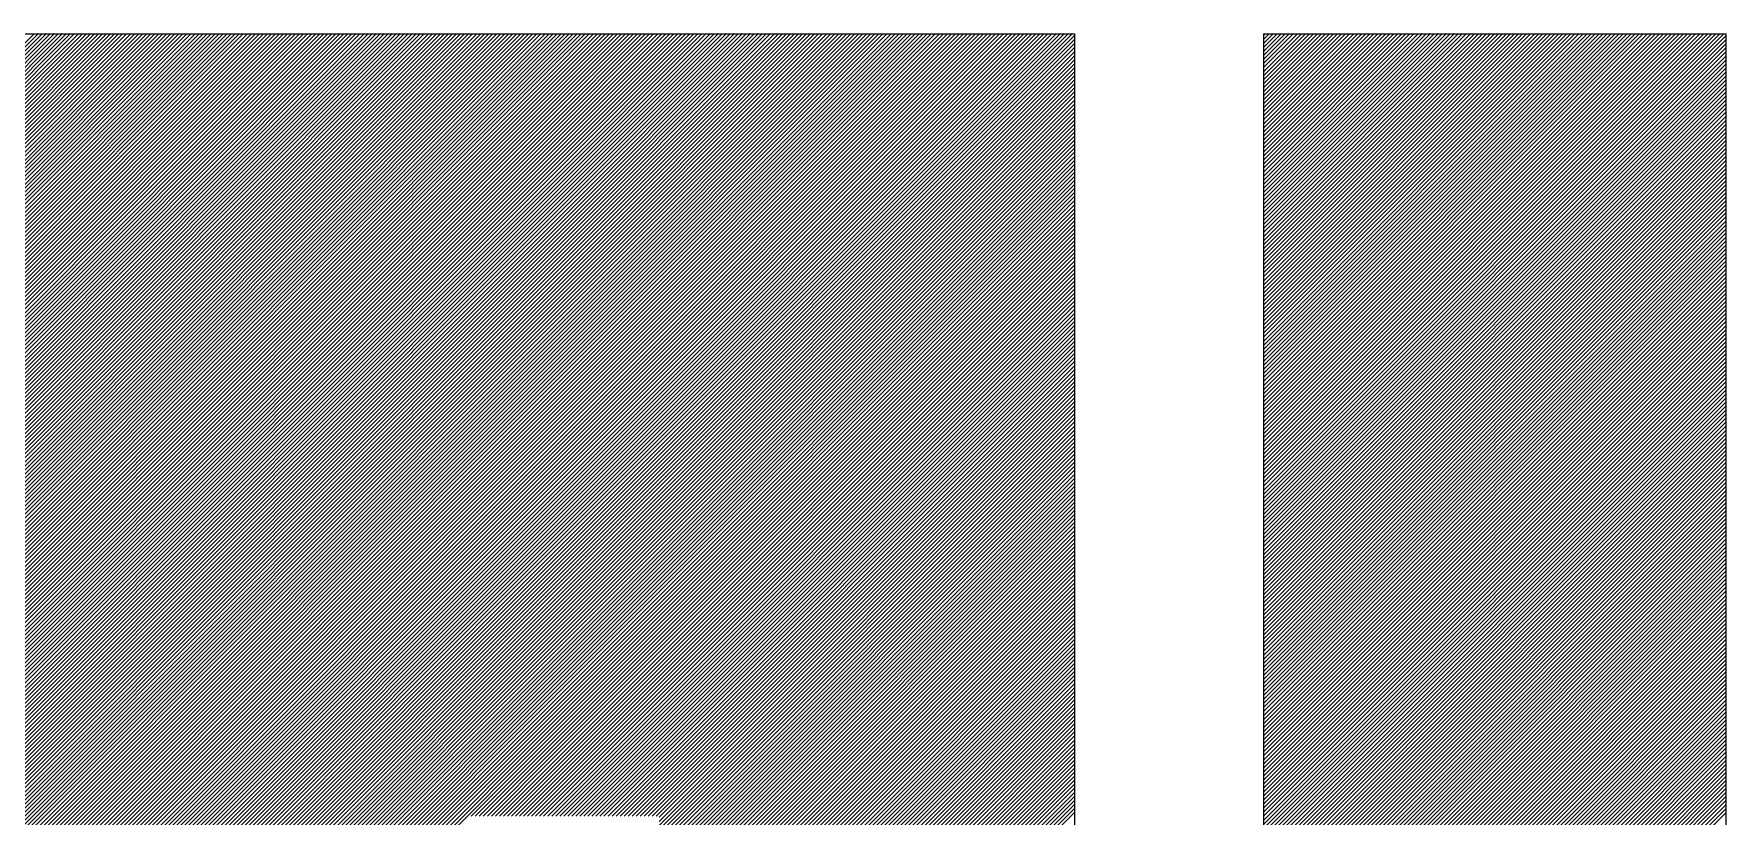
# Model space of a CAD drawing. Header units: inches. Extents: x -2548 to -2391, y 2200 to 2352.
# Drawn here: x -2463.813 to -2463.099, y 2341.281 to 2341.611 of the extents above; entities that cross this region are included whole.
import ezdxf

# ---------------------------------------------------------------- set-up
doc = ezdxf.new("R2010")
doc.units = ezdxf.units.IN
doc.header["$MEASUREMENT"] = 0
doc.layers.add('HAND', color=194, linetype='Continuous')

# ---------------------------------------------------------------- blocks, each defined once
blk = doc.blocks.new('*X369')
at = {"color": 0}
for p, q in [((95.0606, 48.3703), (95.6673, 48.977)), ((95.0606, 48.3756), (95.662, 48.977)), ((95.0606, 48.381), (95.6567, 48.977)), ((95.0606, 48.3863), (95.6514, 48.977)), ((95.0606, 48.3916), (95.6461, 48.977)), ((95.0606, 48.3969), (95.6408, 48.977)), ((95.0606, 48.4022), (95.6355, 48.977)), ((95.0606, 48.4075), (95.6302, 48.977)), ((95.0606, 48.4128), (95.6249, 48.977)), ((95.0606, 48.4181), (95.6196, 48.977)), ((95.0606, 48.4234), (95.6143, 48.977)), ((95.0606, 48.4287), (95.609, 48.977)), ((95.0606, 48.434), (95.6037, 48.977)), ((95.0606, 48.4393), (95.5984, 48.977)), ((95.0606, 48.4446), (95.5931, 48.977)), ((95.0606, 48.4499), (95.5878, 48.977)), ((95.0606, 48.4552), (95.5824, 48.977)), ((95.0606, 48.4605), (95.5771, 48.977)), ((95.0606, 48.4658), (95.5718, 48.977)), ((95.0606, 48.4711), (95.5665, 48.977)), ((95.0606, 48.4764), (95.5612, 48.977)), ((95.0606, 48.4817), (95.5559, 48.977)), ((95.0606, 48.487), (95.5506, 48.977)), ((95.0606, 48.4923), (95.5453, 48.977)), ((95.0606, 48.4976), (95.54, 48.977)), ((95.0606, 48.5029), (95.5347, 48.977)), ((95.0606, 48.5082), (95.5294, 48.977)), ((95.0606, 48.5135), (95.5241, 48.977)), ((95.0606, 48.5188), (95.5188, 48.977)), ((95.0606, 48.5241), (95.5135, 48.977)), ((95.0606, 48.5294), (95.5082, 48.977)), ((95.0606, 48.5347), (95.5029, 48.977)), ((95.0606, 48.5401), (95.4976, 48.977)), ((95.0606, 48.5454), (95.4923, 48.977)), ((95.0606, 48.5507), (95.487, 48.977)), ((95.0606, 48.556), (95.4817, 48.977)), ((95.0606, 48.5613), (95.4764, 48.977)), ((95.0606, 48.5666), (95.4711, 48.977)), ((95.0606, 48.5719), (95.4658, 48.977)), ((95.0606, 48.5772), (95.4605, 48.977)), ((95.0606, 48.5825), (95.4552, 48.977)), ((95.0606, 48.5878), (95.4499, 48.977)), ((95.0606, 48.5931), (95.4446, 48.977)), ((95.0606, 48.5984), (95.4393, 48.977)), ((95.0606, 48.6037), (95.434, 48.977)), ((95.0606, 48.609), (95.4287, 48.977)), ((95.0606, 48.6143), (95.4233, 48.977)), ((95.0606, 48.6196), (95.418, 48.977)), ((95.0606, 48.6249), (95.4127, 48.977)), ((95.0606, 48.6302), (95.4074, 48.977)), ((95.0606, 48.6355), (95.4021, 48.977)), ((95.0606, 48.6408), (95.3968, 48.977)), ((95.0606, 48.6461), (95.3915, 48.977)), ((95.0606, 48.6514), (95.3862, 48.977)), ((95.0606, 48.6567), (95.3809, 48.977)), ((95.0606, 48.662), (95.3756, 48.977)), ((95.0606, 48.6673), (95.3703, 48.977)), ((95.0606, 48.6726), (95.365, 48.977)), ((95.0606, 48.6779), (95.3597, 48.977)), ((95.0606, 48.6832), (95.3544, 48.977)), ((95.0606, 48.6885), (95.3491, 48.977)), ((95.0606, 48.6938), (95.3438, 48.977)), ((95.0606, 48.6991), (95.3385, 48.977)), ((95.0606, 48.7045), (95.3332, 48.977)), ((95.0606, 48.7098), (95.3279, 48.977)), ((95.0606, 48.7151), (95.3226, 48.977)), ((95.0606, 48.7204), (95.3173, 48.977)), ((95.0606, 48.7257), (95.312, 48.977)), ((95.0606, 48.731), (95.3067, 48.977)), ((95.0606, 48.7363), (95.3014, 48.977)), ((95.0606, 48.7416), (95.2961, 48.977)), ((95.0606, 48.7469), (95.2908, 48.977)), ((95.0606, 48.7522), (95.2855, 48.977)), ((95.0606, 48.7575), (95.2802, 48.977)), ((95.0606, 48.7628), (95.2749, 48.977)), ((95.0606, 48.7681), (95.2696, 48.977)), ((95.0606, 48.7734), (95.2642, 48.977)), ((95.0606, 48.7787), (95.2589, 48.977)), ((95.0606, 48.784), (95.2536, 48.977)), ((95.0606, 48.7893), (95.2483, 48.977)), ((95.0606, 48.7946), (95.243, 48.977)), ((95.0606, 48.7999), (95.2377, 48.977)), ((95.0606, 48.8052), (95.2324, 48.977)), ((95.0606, 48.8105), (95.2271, 48.977)), ((95.0606, 48.8158), (95.2218, 48.977)), ((95.0606, 48.8211), (95.2165, 48.977)), ((95.0606, 48.8264), (95.2112, 48.977)), ((95.0606, 48.8317), (95.2059, 48.977)), ((95.0606, 48.837), (95.2006, 48.977)), ((95.0606, 48.8423), (95.1953, 48.977)), ((95.0606, 48.8476), (95.19, 48.977)), ((95.0606, 48.8529), (95.1847, 48.977)), ((95.0606, 48.8582), (95.1794, 48.977)), ((95.0606, 48.8636), (95.1741, 48.977)), ((95.0606, 48.8689), (95.1688, 48.977)), ((95.0606, 48.8742), (95.1635, 48.977)), ((95.0606, 48.8795), (95.1582, 48.977)), ((95.0606, 48.8848), (95.1529, 48.977)), ((95.0606, 48.8901), (95.1476, 48.977)), ((95.0606, 48.8954), (95.1423, 48.977)), ((95.0606, 48.9007), (95.137, 48.977)), ((95.0606, 48.906), (95.1317, 48.977)), ((95.0606, 48.9113), (95.1264, 48.977)), ((95.0606, 48.9166), (95.1211, 48.977)), ((95.0606, 48.9219), (95.1158, 48.977)), ((95.0606, 48.9272), (95.1105, 48.977)), ((95.0606, 48.9325), (95.1052, 48.977)), ((95.0606, 48.9378), (95.0998, 48.977)), ((95.0606, 48.9431), (95.0945, 48.977)), ((95.0606, 48.9484), (95.0892, 48.977)), ((95.0606, 48.9537), (95.0839, 48.977)), ((95.0606, 48.959), (95.0786, 48.977)), ((95.0606, 48.9643), (95.0733, 48.977)), ((95.0606, 48.9696), (95.068, 48.977)), ((95.0606, 48.9749), (95.0627, 48.977)), ((95.0606, 48.365), (95.6704, 48.9748)), ((95.0606, 48.3597), (95.6704, 48.9695)), ((95.0606, 48.3544), (95.6704, 48.9642)), ((95.0606, 48.3491), (95.6704, 48.9589)), ((95.0606, 48.3438), (95.6704, 48.9536)), ((95.0606, 48.3385), (95.6704, 48.9483)), ((95.0606, 48.3332), (95.6704, 48.943)), ((95.0606, 48.3279), (95.6704, 48.9377)), ((95.0606, 48.3226), (95.6704, 48.9324)), ((95.0606, 48.3173), (95.6704, 48.9271)), ((95.0606, 48.312), (95.6704, 48.9218)), ((95.0606, 48.3067), (95.6704, 48.9165)), ((95.0606, 48.3014), (95.6704, 48.9112)), ((95.0606, 48.2961), (95.6704, 48.9059)), ((95.0606, 48.2908), (95.6704, 48.9006)), ((95.0606, 48.2855), (95.6704, 48.8953)), ((95.0606, 48.2802), (95.6704, 48.89)), ((95.0606, 48.2749), (95.6704, 48.8847)), ((95.0606, 48.2696), (95.6704, 48.8794)), ((95.0606, 48.2643), (95.6704, 48.8741)), ((95.0606, 48.259), (95.6704, 48.8688)), ((95.0606, 48.2537), (95.6704, 48.8635)), ((95.0606, 48.2484), (95.6704, 48.8582)), ((95.0606, 48.2431), (95.6704, 48.8529)), ((95.0606, 48.2378), (95.6704, 48.8476)), ((95.0606, 48.2325), (95.6704, 48.8423)), ((95.0606, 48.2272), (95.6704, 48.837)), ((95.0606, 48.2219), (95.6704, 48.8316)), ((95.0606, 48.2165), (95.6704, 48.8263)), ((95.0606, 48.2112), (95.6704, 48.821)), ((95.0606, 48.2059), (95.6704, 48.8157)), ((95.0606, 48.2006), (95.6704, 48.8104)), ((95.0606, 48.1953), (95.6704, 48.8051)), ((95.0606, 48.19), (95.6704, 48.7998)), ((95.0606, 48.1847), (95.6704, 48.7945)), ((95.0606, 48.1794), (95.6704, 48.7892)), ((95.0606, 48.1741), (95.6704, 48.7839)), ((95.0606, 48.1688), (95.6704, 48.7786)), ((95.0606, 48.1635), (95.6704, 48.7733)), ((95.0606, 48.1582), (95.6704, 48.768)), ((95.0606, 48.1529), (95.6704, 48.7627)), ((95.0606, 48.1476), (95.6704, 48.7574)), ((95.0606, 48.1423), (95.6704, 48.7521)), ((95.0606, 48.137), (95.6704, 48.7468)), ((95.0606, 48.1317), (95.6704, 48.7415)), ((95.0606, 48.1264), (95.6704, 48.7362)), ((95.0606, 48.1211), (95.6704, 48.7309)), ((95.0606, 48.1158), (95.6704, 48.7256)), ((95.0606, 48.1105), (95.6704, 48.7203)), ((95.0606, 48.1052), (95.6704, 48.715)), ((95.0606, 48.0999), (95.6704, 48.7097)), ((95.0606, 48.0946), (95.6704, 48.7044)), ((95.0606, 48.0893), (95.6704, 48.6991)), ((95.0606, 48.084), (95.6704, 48.6938)), ((95.0606, 48.0787), (95.6704, 48.6885)), ((95.0606, 48.0734), (95.6704, 48.6832)), ((95.0606, 48.0681), (95.6704, 48.6779)), ((95.0606, 48.0628), (95.6704, 48.6726)), ((95.0606, 48.0575), (95.6704, 48.6672)), ((95.0606, 48.0521), (95.6704, 48.6619)), ((95.0606, 48.0468), (95.6704, 48.6566)), ((95.0606, 48.0415), (95.6704, 48.6513)), ((95.0606, 48.0362), (95.6704, 48.646)), ((95.0606, 48.0309), (95.6704, 48.6407)), ((95.0606, 48.0256), (95.6704, 48.6354)), ((95.0606, 48.0203), (95.6704, 48.6301)), ((95.0606, 48.015), (95.6704, 48.6248)), ((95.0606, 48.0097), (95.6704, 48.6195)), ((95.0606, 48.0044), (95.6704, 48.6142)), ((95.0606, 47.9991), (95.6704, 48.6089)), ((95.0606, 47.9938), (95.6704, 48.6036)), ((95.0606, 47.9885), (95.6704, 48.5983)), ((95.0606, 47.9832), (95.6704, 48.593)), ((95.0606, 47.9779), (95.6704, 48.5877)), ((95.0606, 47.9726), (95.6704, 48.5824)), ((95.0606, 47.9673), (95.6704, 48.5771)), ((95.0606, 47.962), (95.6704, 48.5718)), ((95.0606, 47.9567), (95.6704, 48.5665)), ((95.0606, 47.9514), (95.6704, 48.5612)), ((95.0606, 47.9461), (95.6704, 48.5559)), ((95.0606, 47.9408), (95.6704, 48.5506)), ((95.0606, 47.9355), (95.6704, 48.5453)), ((95.0606, 47.9302), (95.6704, 48.54)), ((95.0606, 47.9249), (95.6704, 48.5347)), ((95.0606, 47.9196), (95.6704, 48.5294)), ((95.0606, 47.9143), (95.6704, 48.5241)), ((95.0606, 47.909), (95.6704, 48.5188)), ((95.0606, 47.9037), (95.6704, 48.5135)), ((95.0606, 47.8984), (95.6704, 48.5081)), ((95.0606, 47.893), (95.6704, 48.5028)), ((95.0606, 47.8877), (95.6704, 48.4975)), ((95.0606, 47.8824), (95.6704, 48.4922)), ((95.0606, 47.8771), (95.6704, 48.4869)), ((95.0606, 47.8718), (95.6704, 48.4816)), ((95.0606, 47.8665), (95.6704, 48.4763)), ((95.0606, 47.8612), (95.6704, 48.471)), ((95.0606, 47.8559), (95.6704, 48.4657)), ((95.0606, 47.8506), (95.6704, 48.4604)), ((95.0606, 47.8453), (95.6704, 48.4551)), ((95.0606, 47.84), (95.6704, 48.4498)), ((95.0606, 47.8347), (95.6704, 48.4445)), ((95.0606, 47.8294), (95.6704, 48.4392)), ((95.0606, 47.8241), (95.6704, 48.4339)), ((95.0606, 47.8188), (95.6704, 48.4286)), ((95.0606, 47.8135), (95.6704, 48.4233)), ((95.0606, 47.8082), (95.6704, 48.418)), ((95.0606, 47.8029), (95.6704, 48.4127)), ((95.0606, 47.7976), (95.6704, 48.4074)), ((95.0606, 47.7923), (95.6704, 48.4021)), ((95.0606, 47.787), (95.6704, 48.3968)), ((95.0606, 47.7817), (95.6704, 48.3915)), ((95.0606, 47.7764), (95.6704, 48.3862)), ((95.0606, 47.7711), (95.6704, 48.3809)), ((95.0606, 47.7658), (95.6704, 48.3756)), ((95.0606, 47.7605), (95.6704, 48.3703)), ((95.0606, 47.7552), (95.6704, 48.365)), ((95.0606, 47.7499), (95.6704, 48.3597)), ((95.0606, 47.7446), (95.6704, 48.3544)), ((95.0606, 47.7393), (95.6704, 48.349)), ((95.0606, 47.7339), (95.6704, 48.3437)), ((95.0606, 47.7286), (95.6704, 48.3384)), ((95.0606, 47.7233), (95.6704, 48.3331)), ((95.0606, 47.718), (95.6704, 48.3278)), ((95.0606, 47.7127), (95.6704, 48.3225)), ((95.0606, 47.7074), (95.6704, 48.3172)), ((95.0606, 47.7021), (95.6704, 48.3119)), ((95.0606, 47.6968), (95.6704, 48.3066)), ((95.0606, 47.6915), (95.6704, 48.3013)), ((95.0606, 47.6862), (95.6704, 48.296)), ((95.0606, 47.6809), (95.6704, 48.2907)), ((95.0606, 47.6756), (95.6704, 48.2854)), ((95.0606, 47.6703), (95.6704, 48.2801)), ((95.0606, 47.665), (95.6704, 48.2748)), ((95.0606, 47.6597), (95.6704, 48.2695)), ((95.0606, 47.6544), (95.6704, 48.2642)), ((95.0606, 47.6491), (95.6704, 48.2589)), ((95.0606, 47.6438), (95.6704, 48.2536)), ((95.0606, 47.6385), (95.6704, 48.2483)), ((95.0606, 47.6332), (95.6704, 48.243)), ((95.0606, 47.6279), (95.6704, 48.2377)), ((95.0606, 47.6226), (95.6704, 48.2324)), ((95.0606, 47.6173), (95.6704, 48.2271)), ((95.0606, 47.612), (95.6704, 48.2218)), ((95.0606, 47.6067), (95.6704, 48.2165)), ((95.0606, 47.6014), (95.6704, 48.2112)), ((95.0606, 47.5961), (95.6704, 48.2059)), ((95.0606, 47.5908), (95.6704, 48.2006)), ((95.0606, 47.5855), (95.6704, 48.1953)), ((95.0606, 47.5802), (95.6704, 48.19)), ((95.0606, 47.5748), (95.6704, 48.1846)), ((95.0606, 47.5695), (95.6704, 48.1793)), ((95.0606, 47.5642), (95.6704, 48.174)), ((95.0606, 47.5589), (95.6704, 48.1687)), ((95.0606, 47.5536), (95.6704, 48.1634)), ((95.0606, 47.5483), (95.6704, 48.1581)), ((95.0606, 47.543), (95.6704, 48.1528)), ((95.0606, 47.5377), (95.6704, 48.1475)), ((95.0606, 47.5324), (95.6704, 48.1422)), ((95.0606, 47.5271), (95.6704, 48.1369)), ((95.0606, 47.5218), (95.6704, 48.1316)), ((95.0606, 47.5165), (95.6704, 48.1263)), ((95.0606, 47.5112), (95.6704, 48.121)), ((95.0606, 47.5059), (95.6704, 48.1157)), ((95.0606, 47.5006), (95.6704, 48.1104)), ((95.0606, 47.4953), (95.6704, 48.1051)), ((95.0606, 47.49), (95.6704, 48.0998)), ((95.0606, 47.4847), (95.6704, 48.0945)), ((95.0606, 47.4794), (95.6704, 48.0892)), ((95.0606, 47.4741), (95.6704, 48.0839)), ((95.0606, 47.4688), (95.6704, 48.0786)), ((95.0606, 47.4635), (95.6704, 48.0733)), ((95.0606, 47.4582), (95.6704, 48.068)), ((95.0606, 47.4529), (95.6704, 48.0627)), ((95.0606, 47.4476), (95.6704, 48.0574)), ((95.0606, 47.4423), (95.6704, 48.0521)), ((95.0606, 47.437), (95.6704, 48.0468)), ((95.0606, 47.4317), (95.6704, 48.0415)), ((95.0606, 47.4264), (95.6704, 48.0362)), ((95.0606, 47.4211), (95.6704, 48.0309)), ((95.0606, 47.4158), (95.6704, 48.0255)), ((95.0606, 47.4104), (95.6704, 48.0202)), ((95.0606, 47.4051), (95.6704, 48.0149)), ((95.0606, 47.3998), (95.6704, 48.0096)), ((95.0606, 47.3945), (95.6704, 48.0043)), ((95.0606, 47.3892), (95.6704, 47.999)), ((95.0606, 47.3839), (95.6704, 47.9937)), ((95.0606, 47.3786), (95.6704, 47.9884)), ((95.0606, 47.3733), (95.6704, 47.9831)), ((95.0606, 47.368), (95.6704, 47.9778)), ((95.0606, 47.3627), (95.6704, 47.9725)), ((95.0606, 47.3574), (95.6704, 47.9672)), ((95.0606, 47.3521), (95.6704, 47.9619)), ((95.0606, 47.3468), (95.6704, 47.9566)), ((95.0606, 47.3415), (95.6704, 47.9513))]:
    blk.add_line(p, q, dxfattribs=at)
blk = doc.blocks.new('*X368')
at = {"color": 0}
for p, q in [((93.2703, 48.696), (93.5513, 48.977)), ((93.2703, 48.7013), (93.546, 48.977)), ((93.2703, 48.7066), (93.5407, 48.977)), ((93.2703, 48.7119), (93.5354, 48.977)), ((93.2703, 48.7173), (93.5301, 48.977)), ((93.2703, 48.7226), (93.5248, 48.977)), ((93.2703, 48.7279), (93.5195, 48.977)), ((93.2703, 48.7332), (93.5142, 48.977)), ((93.2703, 48.7385), (93.5089, 48.977)), ((93.2703, 48.7438), (93.5036, 48.977)), ((93.2703, 48.7491), (93.4983, 48.977)), ((93.2703, 48.7544), (93.4929, 48.977)), ((93.2703, 48.7597), (93.4876, 48.977)), ((93.2703, 48.765), (93.4823, 48.977)), ((93.2703, 48.7703), (93.477, 48.977)), ((93.2703, 48.7756), (93.4717, 48.977)), ((93.2703, 48.7809), (93.4664, 48.977)), ((93.2703, 48.7862), (93.4611, 48.977)), ((93.2703, 48.7915), (93.4558, 48.977)), ((93.2703, 48.7968), (93.4505, 48.977)), ((93.2703, 48.8021), (93.4452, 48.977)), ((93.2703, 48.8074), (93.4399, 48.977)), ((93.2729, 48.6934), (93.5566, 48.977)), ((93.2782, 48.6934), (93.5619, 48.977)), ((93.2835, 48.6934), (93.5672, 48.977)), ((93.2888, 48.6934), (93.5725, 48.977)), ((93.2941, 48.6934), (93.5778, 48.977)), ((93.2995, 48.6934), (93.5831, 48.977)), ((93.3048, 48.6934), (93.5884, 48.977)), ((93.3101, 48.6934), (93.5937, 48.977)), ((93.3154, 48.6934), (93.599, 48.977)), ((93.3207, 48.6934), (93.6043, 48.977)), ((93.326, 48.6934), (93.6096, 48.977)), ((93.3313, 48.6934), (93.6149, 48.977)), ((93.3366, 48.6934), (93.6202, 48.977)), ((93.3419, 48.6934), (93.6255, 48.977)), ((93.3472, 48.6934), (93.6308, 48.977)), ((93.3525, 48.6934), (93.6361, 48.977)), ((93.3578, 48.6934), (93.6414, 48.977)), ((93.3631, 48.6934), (93.6467, 48.977)), ((93.3684, 48.6934), (93.652, 48.977)), ((93.3737, 48.6934), (93.6573, 48.977)), ((93.379, 48.6934), (93.6627, 48.977)), ((93.3843, 48.6934), (93.668, 48.977)), ((93.3896, 48.6934), (93.6733, 48.977)), ((93.3923, 48.2506), (94.1187, 48.977)), ((93.3923, 48.2559), (94.1134, 48.977)), ((93.3923, 48.2612), (94.1081, 48.977)), ((93.3923, 48.2665), (94.1028, 48.977)), ((93.3923, 48.2718), (94.0975, 48.977)), ((93.3923, 48.2771), (94.0922, 48.977)), ((93.3923, 48.2824), (94.0869, 48.977)), ((93.3923, 48.2877), (94.0816, 48.977)), ((93.3923, 48.293), (94.0763, 48.977)), ((93.3923, 48.2983), (94.071, 48.977)), ((93.3923, 48.3036), (94.0657, 48.977)), ((93.3923, 48.3089), (94.0604, 48.977)), ((93.3923, 48.3142), (94.0551, 48.977)), ((93.3923, 48.3195), (94.0498, 48.977)), ((93.3923, 48.3248), (94.0445, 48.977)), ((93.3923, 48.3301), (94.0392, 48.977)), ((93.3923, 48.3354), (94.0339, 48.977)), ((93.3923, 48.3407), (94.0286, 48.977)), ((93.3923, 48.346), (94.0233, 48.977)), ((93.3923, 48.3513), (94.018, 48.977)), ((93.3923, 48.3566), (94.0127, 48.977)), ((93.3923, 48.3619), (94.0074, 48.977)), ((93.3923, 48.3672), (94.0021, 48.977)), ((93.3923, 48.3725), (93.9968, 48.977)), ((93.3923, 48.3778), (93.9915, 48.977)), ((93.3923, 48.3831), (93.9862, 48.977)), ((93.3923, 48.3884), (93.9809, 48.977)), ((93.3923, 48.3937), (93.9755, 48.977)), ((93.3923, 48.399), (93.9702, 48.977)), ((93.3923, 48.4044), (93.9649, 48.977)), ((93.3923, 48.4097), (93.9596, 48.977)), ((93.3923, 48.415), (93.9543, 48.977)), ((93.3923, 48.4203), (93.949, 48.977)), ((93.3923, 48.4256), (93.9437, 48.977)), ((93.3923, 48.4309), (93.9384, 48.977)), ((93.3923, 48.4362), (93.9331, 48.977)), ((93.3923, 48.4415), (93.9278, 48.977)), ((93.3923, 48.4468), (93.9225, 48.977)), ((93.3923, 48.4521), (93.9172, 48.977)), ((93.3923, 48.4574), (93.9119, 48.977)), ((93.3923, 48.4627), (93.9066, 48.977)), ((93.3923, 48.468), (93.9013, 48.977)), ((93.3923, 48.4733), (93.896, 48.977)), ((93.3923, 48.4786), (93.8907, 48.977)), ((93.3923, 48.4839), (93.8854, 48.977)), ((93.3923, 48.4892), (93.8801, 48.977)), ((93.3923, 48.4945), (93.8748, 48.977)), ((93.3923, 48.4998), (93.8695, 48.977)), ((93.3923, 48.5051), (93.8642, 48.977)), ((93.3923, 48.5104), (93.8589, 48.977)), ((93.3923, 48.5157), (93.8536, 48.977)), ((93.3923, 48.521), (93.8483, 48.977)), ((93.3923, 48.5263), (93.843, 48.977)), ((93.3923, 48.5316), (93.8377, 48.977)), ((93.3923, 48.5369), (93.8324, 48.977)), ((93.3923, 48.5422), (93.8271, 48.977)), ((93.3923, 48.5475), (93.8218, 48.977)), ((93.3923, 48.5528), (93.8164, 48.977)), ((93.3923, 48.5581), (93.8111, 48.977)), ((93.3923, 48.5635), (93.8058, 48.977)), ((93.3923, 48.5688), (93.8005, 48.977)), ((93.3923, 48.5741), (93.7952, 48.977)), ((93.3923, 48.5794), (93.7899, 48.977)), ((93.3923, 48.5847), (93.7846, 48.977)), ((93.3923, 48.59), (93.7793, 48.977)), ((93.3923, 48.5953), (93.774, 48.977)), ((93.3923, 48.6006), (93.7687, 48.977)), ((93.3923, 48.6059), (93.7634, 48.977)), ((93.3923, 48.6112), (93.7581, 48.977)), ((93.3923, 48.6165), (93.7528, 48.977)), ((93.3923, 48.6218), (93.7475, 48.977)), ((93.3923, 48.6271), (93.7422, 48.977)), ((93.3923, 48.6324), (93.7369, 48.977)), ((93.3923, 48.6377), (93.7316, 48.977)), ((93.3923, 48.643), (93.7263, 48.977)), ((93.3923, 48.6483), (93.721, 48.977)), ((93.3923, 48.6536), (93.7157, 48.977)), ((93.3923, 48.6589), (93.7104, 48.977)), ((93.3923, 48.6642), (93.7051, 48.977)), ((93.3923, 48.6695), (93.6998, 48.977)), ((93.3923, 48.6748), (93.6945, 48.977)), ((93.3923, 48.6801), (93.6892, 48.977)), ((93.3923, 48.6854), (93.6839, 48.977)), ((93.3923, 48.6907), (93.6786, 48.977)), ((93.3923, 48.2453), (94.1206, 48.9736)), ((93.3923, 48.2399), (94.1206, 48.9683)), ((93.3923, 48.2346), (94.1206, 48.963)), ((93.3923, 48.2293), (94.1206, 48.9577)), ((93.3923, 48.224), (94.1206, 48.9524)), ((93.3923, 48.2187), (94.1206, 48.9471)), ((93.3923, 48.2134), (94.1206, 48.9418)), ((93.3923, 48.2081), (94.1206, 48.9365)), ((93.3923, 48.2028), (94.1206, 48.9312)), ((93.3923, 48.1975), (94.1206, 48.9259)), ((93.3923, 48.1922), (94.1206, 48.9206)), ((93.3923, 48.1869), (94.1206, 48.9152)), ((93.3923, 48.1816), (94.1206, 48.9099)), ((93.3923, 48.1763), (94.1206, 48.9046)), ((93.3923, 48.171), (94.1206, 48.8993)), ((93.3923, 48.1657), (94.1206, 48.894)), ((93.3923, 48.1604), (94.1206, 48.8887)), ((93.3923, 48.1551), (94.1206, 48.8834)), ((93.3923, 48.1498), (94.1206, 48.8781)), ((93.3923, 48.1445), (94.1206, 48.8728)), ((93.3923, 48.1392), (94.1206, 48.8675)), ((93.3923, 48.1339), (94.1206, 48.8622)), ((93.3923, 48.1286), (94.1206, 48.8569)), ((93.3923, 48.1233), (94.1206, 48.8516)), ((93.3923, 48.118), (94.1206, 48.8463)), ((93.3923, 48.1127), (94.1206, 48.841)), ((93.3923, 48.1074), (94.1206, 48.8357)), ((93.3923, 48.1021), (94.1206, 48.8304)), ((93.3923, 48.0968), (94.1206, 48.8251)), ((93.3923, 48.0915), (94.1206, 48.8198)), ((93.3923, 48.0862), (94.1206, 48.8145)), ((93.3923, 48.0808), (94.1206, 48.8092)), ((93.3923, 48.0755), (94.1206, 48.8039)), ((93.3923, 48.0702), (94.1206, 48.7986)), ((93.3923, 48.0649), (94.1206, 48.7933)), ((93.3923, 48.0596), (94.1206, 48.788)), ((93.3923, 48.0543), (94.1206, 48.7827)), ((93.3923, 48.049), (94.1206, 48.7774)), ((93.3923, 48.0437), (94.1206, 48.7721)), ((93.3923, 48.0384), (94.1206, 48.7668)), ((93.3923, 48.0331), (94.1206, 48.7615)), ((93.3923, 48.0278), (94.1206, 48.7561)), ((93.3923, 48.0225), (94.1206, 48.7508)), ((93.3923, 48.0172), (94.1206, 48.7455)), ((93.3923, 48.0119), (94.1206, 48.7402)), ((93.3923, 48.0066), (94.1206, 48.7349)), ((93.3923, 48.0013), (94.1206, 48.7296)), ((93.3923, 47.996), (94.1206, 48.7243)), ((93.3923, 47.9907), (94.1206, 48.719)), ((93.3923, 47.9854), (94.1206, 48.7137)), ((93.3923, 47.9801), (94.1206, 48.7084)), ((93.3923, 47.9748), (94.1206, 48.7031)), ((93.3923, 47.9695), (94.1206, 48.6978)), ((93.3923, 47.9642), (94.1206, 48.6925)), ((93.3923, 47.9589), (94.1206, 48.6872)), ((93.3923, 47.9536), (94.1206, 48.6819)), ((93.3923, 47.9483), (94.1206, 48.6766)), ((93.3923, 47.943), (94.1206, 48.6713)), ((93.3923, 47.9377), (94.1206, 48.666)), ((93.3923, 47.9324), (94.1206, 48.6607)), ((93.3923, 47.9271), (94.1206, 48.6554)), ((93.3923, 47.9218), (94.1206, 48.6501)), ((93.3923, 47.9164), (94.1206, 48.6448)), ((93.3923, 47.9111), (94.1206, 48.6395)), ((93.3923, 47.9058), (94.1206, 48.6342)), ((93.3923, 47.9005), (94.1206, 48.6289)), ((93.3923, 47.8952), (94.1206, 48.6236)), ((93.3923, 47.8899), (94.1206, 48.6183)), ((93.3923, 47.8846), (94.1206, 48.613)), ((93.3923, 47.8793), (94.1206, 48.6077)), ((93.3923, 47.874), (94.1206, 48.6024)), ((93.3923, 47.8687), (94.1206, 48.5971)), ((93.3923, 47.8634), (94.1206, 48.5917)), ((93.3923, 47.8581), (94.1206, 48.5864)), ((93.3923, 47.8528), (94.1206, 48.5811)), ((93.3923, 47.8475), (94.1206, 48.5758)), ((93.3923, 47.8422), (94.1206, 48.5705)), ((93.3923, 47.8369), (94.1206, 48.5652)), ((93.3923, 47.8316), (94.1206, 48.5599)), ((93.3923, 47.8263), (94.1206, 48.5546)), ((93.3923, 47.821), (94.1206, 48.5493)), ((93.3923, 47.8157), (94.1206, 48.544)), ((93.3923, 47.8104), (94.1206, 48.5387)), ((93.3923, 47.8051), (94.1206, 48.5334)), ((93.3923, 47.7998), (94.1206, 48.5281)), ((93.3923, 47.7945), (94.1206, 48.5228)), ((93.3923, 47.7892), (94.1206, 48.5175)), ((93.3923, 47.7839), (94.1206, 48.5122)), ((93.3923, 47.7786), (94.1206, 48.5069)), ((93.3923, 47.7733), (94.1206, 48.5016)), ((93.3923, 47.768), (94.1206, 48.4963)), ((93.3923, 47.7627), (94.1206, 48.491)), ((93.3923, 47.7573), (94.1206, 48.4857)), ((93.3923, 47.752), (94.1206, 48.4804)), ((93.3923, 47.7467), (94.1206, 48.4751)), ((93.3923, 47.7414), (94.1206, 48.4698)), ((93.3923, 47.7361), (94.1206, 48.4645)), ((93.3923, 47.7308), (94.1206, 48.4592)), ((93.3923, 47.7255), (94.1206, 48.4539)), ((93.3923, 47.7202), (94.1206, 48.4486)), ((93.3923, 47.7149), (94.1206, 48.4433)), ((93.3923, 47.7096), (94.1206, 48.438)), ((93.3923, 47.7043), (94.1206, 48.4326)), ((93.3923, 47.699), (94.1206, 48.4273)), ((93.3923, 47.6937), (94.1206, 48.422)), ((93.3923, 47.6884), (94.1206, 48.4167)), ((93.3923, 47.6831), (94.1206, 48.4114)), ((93.3923, 47.6778), (94.1206, 48.4061)), ((93.3923, 47.6725), (94.1206, 48.4008)), ((93.3923, 47.6672), (94.1206, 48.3955)), ((93.3923, 47.6619), (94.1206, 48.3902)), ((93.3923, 47.6566), (94.1206, 48.3849)), ((93.3923, 47.6513), (94.1206, 48.3796)), ((93.3923, 47.646), (94.1206, 48.3743)), ((93.3923, 47.6407), (94.1206, 48.369)), ((93.3923, 47.6354), (94.1206, 48.3637)), ((93.3923, 47.6301), (94.1206, 48.3584)), ((93.3923, 47.6248), (94.1206, 48.3531)), ((93.3923, 47.6195), (94.1206, 48.3478)), ((93.3923, 47.6142), (94.1206, 48.3425)), ((93.3923, 47.6089), (94.1206, 48.3372)), ((93.3923, 47.6036), (94.1206, 48.3319)), ((93.3923, 47.5982), (94.1206, 48.3266)), ((93.3923, 47.5929), (94.1206, 48.3213)), ((93.3923, 47.5876), (94.1206, 48.316)), ((93.3923, 47.5823), (94.1206, 48.3107)), ((93.3923, 47.577), (94.1206, 48.3054)), ((93.3923, 47.5717), (94.1206, 48.3001)), ((93.3923, 47.5664), (94.1206, 48.2948)), ((93.3923, 47.5611), (94.1206, 48.2895)), ((93.3923, 47.5558), (94.1206, 48.2842)), ((93.3923, 47.5505), (94.1206, 48.2789)), ((93.3923, 47.5452), (94.1206, 48.2735)), ((93.3923, 47.5399), (94.1206, 48.2682)), ((93.3923, 47.5346), (94.1206, 48.2629)), ((93.3923, 47.5293), (94.1206, 48.2576)), ((93.3923, 47.524), (94.1206, 48.2523)), ((93.3923, 47.5187), (94.1206, 48.247)), ((93.3923, 47.5134), (94.1206, 48.2417)), ((93.3923, 47.5081), (94.1206, 48.2364)), ((93.3923, 47.5028), (94.1206, 48.2311)), ((93.3923, 47.4975), (94.1206, 48.2258)), ((93.3923, 47.4922), (94.1206, 48.2205)), ((93.3923, 47.4869), (94.1206, 48.2152)), ((93.3923, 47.4816), (94.1206, 48.2099)), ((93.3923, 47.4763), (94.1206, 48.2046)), ((93.3923, 47.471), (94.1206, 48.1993)), ((93.3923, 47.4657), (94.1206, 48.194)), ((93.3923, 47.4604), (94.1206, 48.1887)), ((93.3923, 47.4551), (94.1206, 48.1834)), ((93.3923, 47.4498), (94.1206, 48.1781)), ((93.3923, 47.4445), (94.1206, 48.1728)), ((93.3923, 47.4392), (94.1206, 48.1675)), ((93.3923, 47.4338), (94.1206, 48.1622)), ((93.3923, 47.4285), (94.1206, 48.1569)), ((93.3923, 47.4232), (94.1206, 48.1516)), ((93.3923, 47.4179), (94.1206, 48.1463)), ((93.3923, 47.4126), (94.1206, 48.141)), ((93.3923, 47.4073), (94.1206, 48.1357)), ((93.3923, 47.402), (94.1206, 48.1304)), ((93.3923, 47.3967), (94.1206, 48.1251)), ((93.3923, 47.3914), (94.1206, 48.1198)), ((93.3923, 47.3861), (94.1206, 48.1145)), ((93.3923, 47.3808), (94.1206, 48.1091)), ((93.3923, 47.3755), (94.1206, 48.1038)), ((93.3923, 47.3702), (94.1206, 48.0985)), ((93.3923, 47.3649), (94.1206, 48.0932)), ((93.3923, 47.3596), (94.1206, 48.0879)), ((93.3923, 47.3543), (94.1206, 48.0826)), ((93.3923, 47.349), (94.1206, 48.0773)), ((93.3923, 47.3437), (94.1206, 48.072)), ((93.3923, 47.3384), (94.1206, 48.0667)), ((93.3923, 47.3331), (94.1206, 48.0614)), ((93.3923, 47.3278), (94.1206, 48.0561)), ((94.0161, 47.9464), (94.1206, 48.0508)), ((94.0214, 47.9464), (94.1206, 48.0455)), ((94.0267, 47.9464), (94.1206, 48.0402)), ((94.032, 47.9464), (94.1206, 48.0349)), ((94.0374, 47.9464), (94.1206, 48.0296)), ((94.0427, 47.9464), (94.1206, 48.0243)), ((94.048, 47.9464), (94.1206, 48.019)), ((94.0533, 47.9464), (94.1206, 48.0137)), ((94.0586, 47.9464), (94.1206, 48.0084)), ((94.0639, 47.9464), (94.1206, 48.0031)), ((94.0692, 47.9464), (94.1206, 47.9978)), ((94.0745, 47.9464), (94.1206, 47.9925)), ((94.0798, 47.9464), (94.1206, 47.9872)), ((94.0851, 47.9464), (94.1206, 47.9819)), ((94.0904, 47.9464), (94.1206, 47.9766)), ((94.0957, 47.9464), (94.1206, 47.9713)), ((94.101, 47.9464), (94.1206, 47.966)), ((94.1063, 47.9464), (94.1206, 47.9607)), ((94.1116, 47.9464), (94.1206, 47.9554)), ((94.1169, 47.9464), (94.1206, 47.95))]:
    blk.add_line(p, q, dxfattribs=at)
blk = doc.blocks.new('*X366')
at = {"color": 0}
for p, q in [((94.1206, 48.2895), (94.8082, 48.977)), ((94.1206, 48.2948), (94.8029, 48.977)), ((94.1206, 48.3001), (94.7976, 48.977)), ((94.1206, 48.3054), (94.7923, 48.977)), ((94.1206, 48.3107), (94.787, 48.977)), ((94.1206, 48.316), (94.7816, 48.977)), ((94.1206, 48.3213), (94.7763, 48.977)), ((94.1206, 48.3266), (94.771, 48.977)), ((94.1206, 48.3319), (94.7657, 48.977)), ((94.1206, 48.3372), (94.7604, 48.977)), ((94.1206, 48.3425), (94.7551, 48.977)), ((94.1206, 48.3478), (94.7498, 48.977)), ((94.1206, 48.3531), (94.7445, 48.977)), ((94.1206, 48.3584), (94.7392, 48.977)), ((94.1206, 48.3637), (94.7339, 48.977)), ((94.1206, 48.369), (94.7286, 48.977)), ((94.1206, 48.3743), (94.7233, 48.977)), ((94.1206, 48.3796), (94.718, 48.977)), ((94.1206, 48.3849), (94.7127, 48.977)), ((94.1206, 48.3902), (94.7074, 48.977)), ((94.1206, 48.3955), (94.7021, 48.977)), ((94.1206, 48.4008), (94.6968, 48.977)), ((94.1206, 48.4061), (94.6915, 48.977)), ((94.1206, 48.4114), (94.6862, 48.977)), ((94.1206, 48.4167), (94.6809, 48.977)), ((94.1206, 48.422), (94.6756, 48.977)), ((94.1206, 48.4273), (94.6703, 48.977)), ((94.1206, 48.4326), (94.665, 48.977)), ((94.1206, 48.438), (94.6597, 48.977)), ((94.1206, 48.4433), (94.6544, 48.977)), ((94.1206, 48.4486), (94.6491, 48.977)), ((94.1206, 48.4539), (94.6438, 48.977)), ((94.1206, 48.4592), (94.6385, 48.977)), ((94.1206, 48.4645), (94.6332, 48.977)), ((94.1206, 48.4698), (94.6279, 48.977)), ((94.1206, 48.4751), (94.6226, 48.977)), ((94.1206, 48.4804), (94.6172, 48.977)), ((94.1206, 48.4857), (94.6119, 48.977)), ((94.1206, 48.491), (94.6066, 48.977)), ((94.1206, 48.4963), (94.6013, 48.977)), ((94.1206, 48.5016), (94.596, 48.977)), ((94.1206, 48.5069), (94.5907, 48.977)), ((94.1206, 48.5122), (94.5854, 48.977)), ((94.1206, 48.5175), (94.5801, 48.977)), ((94.1206, 48.5228), (94.5748, 48.977)), ((94.1206, 48.5281), (94.5695, 48.977)), ((94.1206, 48.5334), (94.5642, 48.977)), ((94.1206, 48.5387), (94.5589, 48.977)), ((94.1206, 48.544), (94.5536, 48.977)), ((94.1206, 48.5493), (94.5483, 48.977)), ((94.1206, 48.5546), (94.543, 48.977)), ((94.1206, 48.5599), (94.5377, 48.977)), ((94.1206, 48.5652), (94.5324, 48.977)), ((94.1206, 48.5705), (94.5271, 48.977)), ((94.1206, 48.5758), (94.5218, 48.977)), ((94.1206, 48.5811), (94.5165, 48.977)), ((94.1206, 48.5864), (94.5112, 48.977)), ((94.1206, 48.5917), (94.5059, 48.977)), ((94.1206, 48.5971), (94.5006, 48.977)), ((94.1206, 48.6024), (94.4953, 48.977)), ((94.1206, 48.6077), (94.49, 48.977)), ((94.1206, 48.613), (94.4847, 48.977)), ((94.1206, 48.6183), (94.4794, 48.977)), ((94.1206, 48.6236), (94.4741, 48.977)), ((94.1206, 48.6289), (94.4688, 48.977)), ((94.1206, 48.6342), (94.4635, 48.977)), ((94.1206, 48.6395), (94.4581, 48.977)), ((94.1206, 48.6448), (94.4528, 48.977)), ((94.1206, 48.6501), (94.4475, 48.977)), ((94.1206, 48.6554), (94.4422, 48.977)), ((94.1206, 48.6607), (94.4369, 48.977)), ((94.1206, 48.666), (94.4316, 48.977)), ((94.1206, 48.6713), (94.4263, 48.977)), ((94.1206, 48.6766), (94.421, 48.977)), ((94.1206, 48.6819), (94.4157, 48.977)), ((94.1206, 48.6872), (94.4104, 48.977)), ((94.1206, 48.6925), (94.4051, 48.977)), ((94.1206, 48.6978), (94.3998, 48.977)), ((94.1206, 48.7031), (94.3945, 48.977)), ((94.1206, 48.7084), (94.3892, 48.977)), ((94.1206, 48.7137), (94.3839, 48.977)), ((94.1206, 48.719), (94.3786, 48.977)), ((94.1206, 48.7243), (94.3733, 48.977)), ((94.1206, 48.7296), (94.368, 48.977)), ((94.1206, 48.7349), (94.3627, 48.977)), ((94.1206, 48.7402), (94.3574, 48.977)), ((94.1206, 48.7455), (94.3521, 48.977)), ((94.1206, 48.7508), (94.3468, 48.977)), ((94.1206, 48.7561), (94.3415, 48.977)), ((94.1206, 48.7615), (94.3362, 48.977)), ((94.1206, 48.7668), (94.3309, 48.977)), ((94.1206, 48.7721), (94.3256, 48.977)), ((94.1206, 48.7774), (94.3203, 48.977)), ((94.1206, 48.7827), (94.315, 48.977)), ((94.1206, 48.788), (94.3097, 48.977)), ((94.1206, 48.7933), (94.3044, 48.977)), ((94.1206, 48.7986), (94.299, 48.977)), ((94.1206, 48.8039), (94.2937, 48.977)), ((94.1206, 48.8092), (94.2884, 48.977)), ((94.1206, 48.8145), (94.2831, 48.977)), ((94.1206, 48.8198), (94.2778, 48.977)), ((94.1206, 48.8251), (94.2725, 48.977)), ((94.1206, 48.8304), (94.2672, 48.977)), ((94.1206, 48.8357), (94.2619, 48.977)), ((94.1206, 48.841), (94.2566, 48.977)), ((94.1206, 48.8463), (94.2513, 48.977)), ((94.1206, 48.8516), (94.246, 48.977)), ((94.1206, 48.8569), (94.2407, 48.977)), ((94.1206, 48.8622), (94.2354, 48.977)), ((94.1206, 48.8675), (94.2301, 48.977)), ((94.1206, 48.8728), (94.2248, 48.977)), ((94.1206, 48.8781), (94.2195, 48.977)), ((94.1206, 48.8834), (94.2142, 48.977)), ((94.1206, 48.8887), (94.2089, 48.977)), ((94.1206, 48.894), (94.2036, 48.977)), ((94.1206, 48.8993), (94.1983, 48.977)), ((94.1206, 48.9046), (94.193, 48.977)), ((94.1206, 48.9099), (94.1877, 48.977)), ((94.1206, 48.9152), (94.1824, 48.977)), ((94.1206, 48.9206), (94.1771, 48.977)), ((94.1206, 48.9259), (94.1718, 48.977)), ((94.1206, 48.9312), (94.1665, 48.977)), ((94.1206, 48.9365), (94.1612, 48.977)), ((94.1206, 48.9418), (94.1559, 48.977)), ((94.1206, 48.9471), (94.1506, 48.977)), ((94.1206, 48.9524), (94.1453, 48.977)), ((94.1206, 48.9577), (94.1399, 48.977)), ((94.1206, 48.963), (94.1346, 48.977)), ((94.1206, 48.9683), (94.1293, 48.977)), ((94.1206, 48.9736), (94.124, 48.977)), ((94.1206, 48.2842), (94.8116, 48.9752)), ((94.1206, 48.2789), (94.8116, 48.9699)), ((94.1206, 48.2735), (94.8116, 48.9646)), ((94.1206, 48.2682), (94.8116, 48.9593)), ((94.1206, 48.2629), (94.8116, 48.954)), ((94.1206, 48.2576), (94.8116, 48.9487)), ((94.1206, 48.2523), (94.8116, 48.9433)), ((94.1206, 48.247), (94.8116, 48.938)), ((94.1206, 48.2417), (94.8116, 48.9327)), ((94.1206, 48.2364), (94.8116, 48.9274)), ((94.1206, 48.2311), (94.8116, 48.9221)), ((94.1206, 48.2258), (94.8116, 48.9168)), ((94.1206, 48.2205), (94.8116, 48.9115)), ((94.1206, 48.2152), (94.8116, 48.9062)), ((94.1206, 48.2099), (94.8116, 48.9009)), ((94.1206, 48.2046), (94.8116, 48.8956)), ((94.1206, 48.1993), (94.8116, 48.8903)), ((94.1206, 48.194), (94.8116, 48.885)), ((94.1206, 48.1887), (94.8116, 48.8797)), ((94.1206, 48.1834), (94.8116, 48.8744)), ((94.1206, 48.1781), (94.8116, 48.8691)), ((94.1206, 48.1728), (94.8116, 48.8638)), ((94.1206, 48.1675), (94.8116, 48.8585)), ((94.1206, 48.1622), (94.8116, 48.8532)), ((94.1206, 48.1569), (94.8116, 48.8479)), ((94.1206, 48.1516), (94.8116, 48.8426)), ((94.1206, 48.1463), (94.8116, 48.8373)), ((94.1206, 48.141), (94.8116, 48.832)), ((94.1206, 48.1357), (94.8116, 48.8267)), ((94.1206, 48.1304), (94.8116, 48.8214)), ((94.1206, 48.1251), (94.8116, 48.8161)), ((94.1206, 48.1198), (94.8116, 48.8108)), ((94.1206, 48.1145), (94.8116, 48.8055)), ((94.1206, 48.1091), (94.8116, 48.8002)), ((94.1206, 48.1038), (94.8116, 48.7949)), ((94.1206, 48.0985), (94.8116, 48.7896)), ((94.1206, 48.0932), (94.8116, 48.7842)), ((94.1206, 48.0879), (94.8116, 48.7789)), ((94.1206, 48.0826), (94.8116, 48.7736)), ((94.1206, 48.0773), (94.8116, 48.7683)), ((94.1206, 48.072), (94.8116, 48.763)), ((94.1206, 48.0667), (94.8116, 48.7577)), ((94.1206, 48.0614), (94.8116, 48.7524)), ((94.1206, 48.0561), (94.8116, 48.7471)), ((94.1206, 48.0508), (94.8116, 48.7418)), ((94.1206, 48.0455), (94.8116, 48.7365)), ((94.1206, 48.0402), (94.8116, 48.7312)), ((94.1206, 48.0349), (94.8116, 48.7259)), ((94.1206, 48.0296), (94.8116, 48.7206)), ((94.1206, 48.0243), (94.8116, 48.7153)), ((94.1206, 48.019), (94.8116, 48.71)), ((94.1206, 48.0137), (94.8116, 48.7047)), ((94.1206, 48.0084), (94.8116, 48.6994)), ((94.1206, 48.0031), (94.8116, 48.6941)), ((94.1206, 47.9978), (94.8116, 48.6888)), ((94.1206, 47.9925), (94.8116, 48.6835)), ((94.1206, 47.9872), (94.8116, 48.6782)), ((94.1206, 47.9819), (94.8116, 48.6729)), ((94.1206, 47.9766), (94.8116, 48.6676)), ((94.1206, 47.9713), (94.8116, 48.6623)), ((94.1206, 47.966), (94.8116, 48.657)), ((94.1206, 47.9607), (94.8116, 48.6517)), ((94.1206, 47.9554), (94.8116, 48.6464)), ((94.1206, 47.95), (94.8116, 48.6411)), ((94.1222, 47.9464), (94.8116, 48.6358)), ((94.1275, 47.9464), (94.8116, 48.6305)), ((94.1328, 47.9464), (94.8116, 48.6252)), ((94.1381, 47.9464), (94.8116, 48.6198)), ((94.1434, 47.9464), (94.8116, 48.6145)), ((94.1487, 47.9464), (94.8116, 48.6092)), ((94.154, 47.9464), (94.8116, 48.6039)), ((94.1593, 47.9464), (94.8116, 48.5986)), ((94.1646, 47.9464), (94.8116, 48.5933)), ((94.1699, 47.9464), (94.8116, 48.588)), ((94.1752, 47.9464), (94.8116, 48.5827)), ((94.1805, 47.9464), (94.8116, 48.5774)), ((94.1858, 47.9464), (94.8116, 48.5721)), ((94.1911, 47.9464), (94.8116, 48.5668)), ((94.1965, 47.9464), (94.8116, 48.5615)), ((94.2018, 47.9464), (94.8116, 48.5562)), ((94.2071, 47.9464), (94.8116, 48.5509)), ((94.2124, 47.9464), (94.8116, 48.5456)), ((94.2177, 47.9464), (94.8116, 48.5403)), ((94.223, 47.9464), (94.8116, 48.535)), ((94.2283, 47.9464), (94.8116, 48.5297)), ((94.2336, 47.9464), (94.8116, 48.5244)), ((94.2389, 47.9464), (94.8116, 48.5191)), ((94.2442, 47.9464), (94.8116, 48.5138)), ((94.2495, 47.9464), (94.8116, 48.5085)), ((94.2548, 47.9464), (94.8116, 48.5032)), ((94.2601, 47.9464), (94.8116, 48.4979)), ((94.2638, 47.9448), (94.8116, 48.4926)), ((94.2638, 47.9394), (94.8116, 48.4873)), ((94.2638, 47.9341), (94.8116, 48.482)), ((94.2638, 47.9288), (94.8116, 48.4767)), ((94.2638, 47.9235), (94.8116, 48.4714)), ((94.2638, 47.9182), (94.8116, 48.4661)), ((94.2638, 47.9129), (94.8116, 48.4607)), ((94.2638, 47.9076), (94.8116, 48.4554)), ((94.2638, 47.9023), (94.8116, 48.4501)), ((94.2638, 47.897), (94.8116, 48.4448)), ((94.2638, 47.8917), (94.8116, 48.4395)), ((94.2638, 47.8864), (94.8116, 48.4342)), ((94.2638, 47.8811), (94.8116, 48.4289)), ((94.2638, 47.8758), (94.8116, 48.4236)), ((94.2638, 47.8705), (94.8116, 48.4183)), ((94.2638, 47.8652), (94.8116, 48.413)), ((94.2638, 47.8599), (94.8116, 48.4077)), ((94.2638, 47.8546), (94.8116, 48.4024)), ((94.2638, 47.8493), (94.8116, 48.3971)), ((94.2638, 47.844), (94.8116, 48.3918)), ((94.2638, 47.8387), (94.8116, 48.3865)), ((94.2638, 47.8334), (94.8116, 48.3812)), ((94.2638, 47.8281), (94.8116, 48.3759)), ((94.2638, 47.8228), (94.8116, 48.3706)), ((94.2638, 47.8175), (94.8116, 48.3653)), ((94.2638, 47.8122), (94.8116, 48.36)), ((94.2638, 47.8069), (94.8116, 48.3547)), ((94.2638, 47.8016), (94.8116, 48.3494)), ((94.2638, 47.7963), (94.8116, 48.3441)), ((94.2638, 47.791), (94.8116, 48.3388)), ((94.2638, 47.7857), (94.8116, 48.3335)), ((94.2638, 47.7803), (94.8116, 48.3282)), ((94.2638, 47.775), (94.8116, 48.3229)), ((94.2638, 47.7697), (94.8116, 48.3176)), ((94.2638, 47.7644), (94.8116, 48.3123)), ((94.2638, 47.7591), (94.8116, 48.307)), ((94.2638, 47.7538), (94.8116, 48.3016)), ((94.2638, 47.7485), (94.8116, 48.2963)), ((94.2638, 47.7432), (94.8116, 48.291)), ((94.2638, 47.7379), (94.8116, 48.2857)), ((94.2638, 47.7326), (94.8116, 48.2804)), ((94.2638, 47.7273), (94.8116, 48.2751)), ((94.2638, 47.722), (94.8116, 48.2698)), ((94.2638, 47.7167), (94.8116, 48.2645)), ((94.2638, 47.7114), (94.8116, 48.2592)), ((94.2638, 47.7061), (94.8116, 48.2539)), ((94.2638, 47.7008), (94.8116, 48.2486)), ((94.2638, 47.6955), (94.8116, 48.2433)), ((94.2638, 47.6902), (94.8116, 48.238)), ((94.2638, 47.6849), (94.8116, 48.2327)), ((94.2638, 47.6796), (94.8116, 48.2274)), ((94.2638, 47.6743), (94.8116, 48.2221)), ((94.2638, 47.669), (94.8116, 48.2168)), ((94.2638, 47.6637), (94.8116, 48.2115)), ((94.2638, 47.6584), (94.8116, 48.2062)), ((94.2638, 47.6531), (94.8116, 48.2009)), ((94.2638, 47.6478), (94.8116, 48.1956)), ((94.2638, 47.6425), (94.8116, 48.1903)), ((94.2638, 47.6372), (94.8116, 48.185)), ((94.2638, 47.6319), (94.8116, 48.1797)), ((94.2638, 47.6266), (94.8116, 48.1744)), ((94.2638, 47.6212), (94.8116, 48.1691)), ((94.2638, 47.6159), (94.8116, 48.1638)), ((94.2638, 47.6106), (94.8116, 48.1585)), ((94.2638, 47.6053), (94.8116, 48.1532)), ((94.2638, 47.6), (94.8116, 48.1479)), ((94.2638, 47.5947), (94.8116, 48.1426)), ((94.2638, 47.5894), (94.8116, 48.1372)), ((94.2638, 47.5841), (94.8116, 48.1319)), ((94.2638, 47.5788), (94.8116, 48.1266)), ((94.2638, 47.5735), (94.8116, 48.1213)), ((94.2638, 47.5682), (94.8116, 48.116)), ((94.2638, 47.5629), (94.8116, 48.1107)), ((94.2638, 47.5576), (94.8116, 48.1054)), ((94.2638, 47.5523), (94.8116, 48.1001)), ((94.2638, 47.547), (94.8116, 48.0948)), ((94.2638, 47.5417), (94.8116, 48.0895)), ((94.2638, 47.5364), (94.8116, 48.0842)), ((94.2638, 47.5311), (94.8116, 48.0789)), ((94.2638, 47.5258), (94.8116, 48.0736)), ((94.2638, 47.5205), (94.8116, 48.0683)), ((94.2638, 47.5152), (94.8116, 48.063)), ((94.2638, 47.5099), (94.8116, 48.0577)), ((94.2638, 47.5046), (94.8116, 48.0524)), ((94.2638, 47.4993), (94.8116, 48.0471)), ((94.2638, 47.494), (94.8116, 48.0418)), ((94.2638, 47.4887), (94.8116, 48.0365)), ((94.2638, 47.4834), (94.8116, 48.0312)), ((94.2638, 47.4781), (94.8116, 48.0259)), ((94.2638, 47.4728), (94.8116, 48.0206)), ((94.2638, 47.4675), (94.8116, 48.0153)), ((94.2638, 47.4622), (94.8116, 48.01)), ((94.2638, 47.4568), (94.8116, 48.0047)), ((94.2638, 47.4515), (94.8116, 47.9994)), ((94.2638, 47.4462), (94.8116, 47.9941)), ((94.2638, 47.4409), (94.8116, 47.9888)), ((94.2638, 47.4356), (94.8116, 47.9835)), ((94.2638, 47.4303), (94.8116, 47.9781)), ((94.2638, 47.425), (94.8116, 47.9728)), ((94.2638, 47.4197), (94.8116, 47.9675)), ((94.2638, 47.4144), (94.8116, 47.9622)), ((94.2638, 47.4091), (94.8116, 47.9569)), ((94.2638, 47.4038), (94.8116, 47.9516))]:
    blk.add_line(p, q, dxfattribs=at)

msp = doc.modelspace()

# ---------------------------------------------------------------- linework, layer by layer
at = {"layer": 'HAND', "color": 5}
for p, q in [((-2464.61291, 2341.61088), (-2463.37376, 2341.61088)), ((-2463.29408, 2341.61088), (-2463.09894, 2341.61088)), ((-2463.09894, 2340.09691), (-2463.09894, 2341.61088))]:
    msp.add_line(p, q, dxfattribs=at)
for points in [[(-2463.37376, 2341.61088), (-2463.37376, 2340.80297)], [(-2463.29408, 2341.61088), (-2463.29408, 2340.80297)]]:
    msp.add_lwpolyline(points, dxfattribs=at)

# ---------------------------------------------------------------- block references
at = {"color": 5, "xscale": 0.3200000000001637, "yscale": 0.3200000000001637, "zscale": 0.3200000000001637}
for name in ['*X368', '*X366', '*X369']:
    msp.add_blockref(name, (-2493.71347, 2325.93823), dxfattribs=at)

doc.saveas('drawing.dxf')
